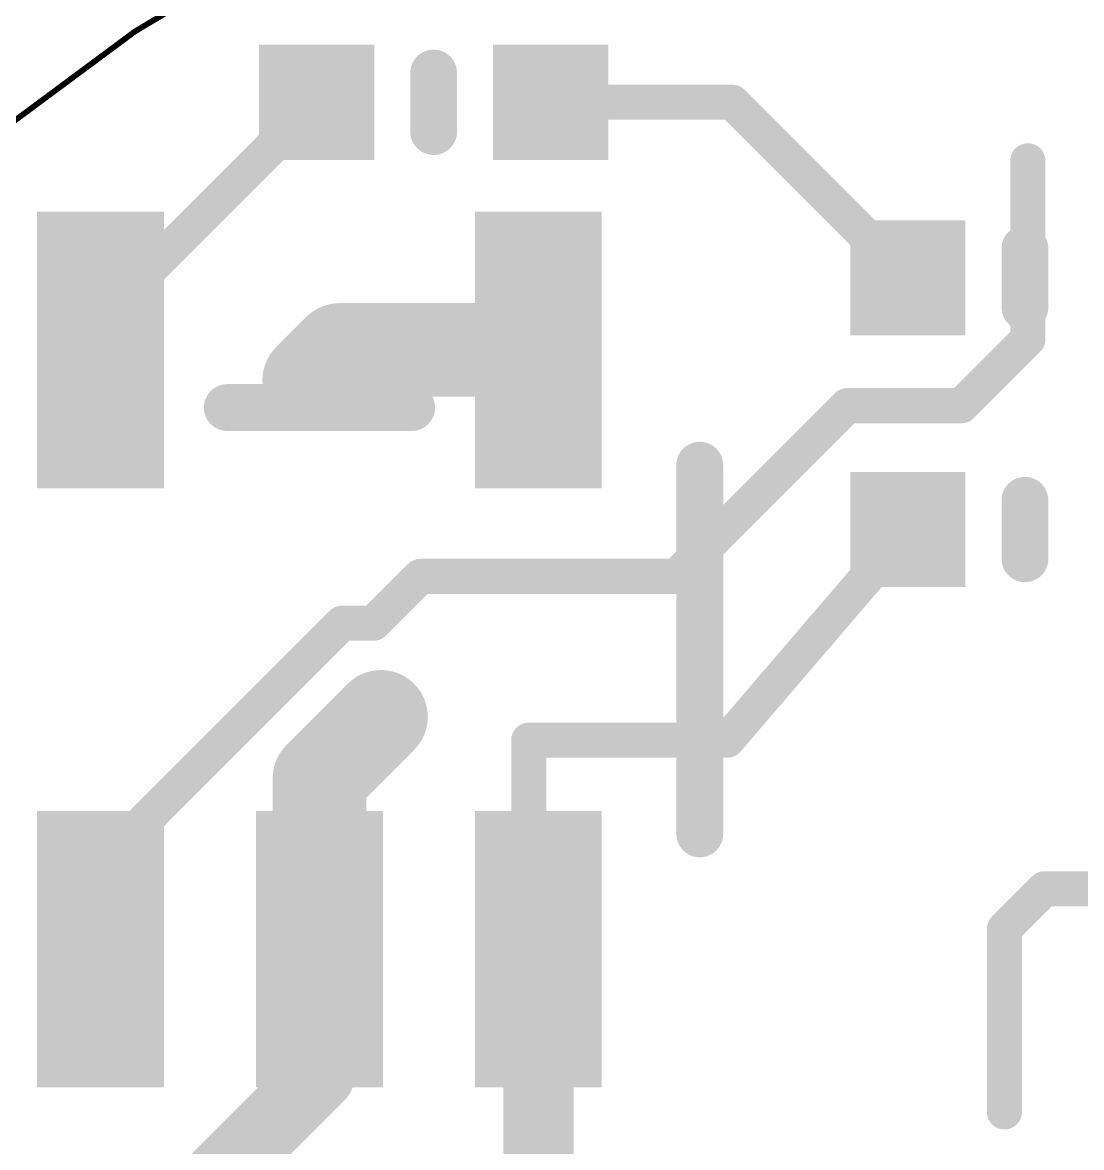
# Model space of a CAD drawing. Extents: x -0.24 to 1.71, y -0.99 to 0.81.
# Drawn here: x 0.3573 to 0.5382, y 0.4314 to 0.6236 of the extents above; entities that cross this region are included whole.
import ezdxf

# ---------------------------------------------------------------- set-up
doc = ezdxf.new("R2010")
doc.units = 0
for name, color, linetype in [('1', 12, 'CONTINUOUS'), ('20', 31, 'CONTINUOUS'), ('21', 253, 'CONTINUOUS')]:
    doc.layers.add(name, color=color, linetype=linetype)

# ---------------------------------------------------------------- blocks, each defined once
blk = doc.blocks.new('RECT')
blk.add_solid([(-0.5, -0.5), (0.5, -0.5), (-0.5, 0.5), (0.5, 0.5)])

msp = doc.modelspace()

# ---------------------------------------------------------------- linework, layer by layer
at = {"layer": '1'}
for points, const_width in [([(0.370598, 0.573098), (0.4075, 0.61)], 0.006), ([(0.4475, 0.61), (0.4785, 0.61)], 0.006), ([(0.4785, 0.61), (0.5085, 0.58)], 0.006), ([(0.529, 0.6), (0.529, 0.569501)], 0.006), ([(0.370598, 0.567685), (0.370598, 0.573098)], 0.006), ([(0.40625, 0.5625), (0.411435, 0.567685)], 0.016), ([(0.445402, 0.567685), (0.411435, 0.567685)], 0.016), ([(0.529, 0.569501), (0.517656, 0.558157)], 0.006), ([(0.498137, 0.558157), (0.468979, 0.529)], 0.006), ([(0.517656, 0.558157), (0.498137, 0.558157)], 0.006), ([(0.477643, 0.501), (0.5085, 0.537)], 0.006), ([(0.42525, 0.529), (0.41725, 0.521)], 0.006), ([(0.468979, 0.529), (0.42525, 0.529)], 0.006), ([(0.411873, 0.521), (0.370598, 0.479726)], 0.006), ([(0.41725, 0.521), (0.411873, 0.521)], 0.006), ([(0.4185, 0.505), (0.408, 0.4945)], 0.016), ([(0.44375, 0.501), (0.477643, 0.501)], 0.006), ([(0.44375, 0.466967), (0.44375, 0.501)], 0.006), ([(0.408, 0.465315), (0.408, 0.4945)], 0.016), ([(0.370598, 0.479726), (0.370598, 0.465315)], 0.006), ([(0.531878, 0.475628), (0.525, 0.46875)], 0.006), ([(0.608763, 0.475628), (0.531878, 0.475628)], 0.006), ([(0.408, 0.465315), (0.408, 0.443674)], 0.012), ([(0.445402, 0.465315), (0.445402, 0.403612)], 0.012), ([(0.525, 0.46875), (0.525, 0.4375)], 0.006), ([(0.445402, 0.465315), (0.44375, 0.466967)], 0.006), ([(0.408, 0.443674), (0.3795, 0.415174)], 0.012)]:
    msp.add_lwpolyline(points, dxfattribs=dict(at, const_width=const_width))
for points, const_width in [([(0.408561, 0.608939, 1), (0.406439, 0.611061)], 0.003), ([(0.4475, 0.6115, 1), (0.4475, 0.6085)], 0.003), ([(0.479561, 0.611061, 1), (0.477439, 0.608939)], 0.003), ([(0.4785, 0.6085, 1), (0.4785, 0.6115)], 0.003), ([(0.5305, 0.6, 1), (0.5275, 0.6)], 0.003), ([(0.507439, 0.578939, 1), (0.509561, 0.581061)], 0.003), ([(0.372098, 0.573098, 1), (0.369098, 0.573098)], 0.003), ([(0.369538, 0.574159, 1), (0.371659, 0.572038)], 0.003), ([(0.411435, 0.571685, 1), (0.411435, 0.563685)], 0.008), ([(0.414263, 0.564857, 1), (0.408607, 0.570513)], 0.008), ([(0.445402, 0.563685, 1), (0.445402, 0.571685)], 0.008), ([(0.5275, 0.569501, 1), (0.5305, 0.569501)], 0.003), ([(0.530061, 0.568441, 1), (0.527939, 0.570562)], 0.003), ([(0.369098, 0.567685, 1), (0.372098, 0.567685)], 0.003), ([(0.403422, 0.565328, 1), (0.409078, 0.559672)], 0.008), ([(0.498137, 0.559657, 1), (0.498137, 0.556657)], 0.003), ([(0.499197, 0.557097, 1), (0.497076, 0.559218)], 0.003), ([(0.516596, 0.559218, 1), (0.518717, 0.557097)], 0.003), ([(0.517656, 0.556657, 1), (0.517656, 0.559657)], 0.003), ([(0.509639, 0.536024, 1), (0.507361, 0.537976)], 0.003), ([(0.42525, 0.5305, 1), (0.42525, 0.5275)], 0.003), ([(0.426311, 0.527939, 1), (0.424189, 0.530061)], 0.003), ([(0.467918, 0.530061, 1), (0.47004, 0.527939)], 0.003), ([(0.468979, 0.5275, 1), (0.468979, 0.5305)], 0.003), ([(0.411873, 0.5225, 1), (0.411873, 0.5195)], 0.003), ([(0.412933, 0.519939, 1), (0.410812, 0.522061)], 0.003), ([(0.416189, 0.522061, 1), (0.418311, 0.519939)], 0.003), ([(0.41725, 0.5195, 1), (0.41725, 0.5225)], 0.003), ([(0.421328, 0.502172, 1), (0.415672, 0.507828)], 0.008), ([(0.44375, 0.5025, 1), (0.44375, 0.4995)], 0.003), ([(0.44525, 0.501, 1), (0.44225, 0.501)], 0.003), ([(0.477643, 0.4995, 1), (0.477643, 0.5025)], 0.003), ([(0.412, 0.4945, 1), (0.404, 0.4945)], 0.008), ([(0.476504, 0.501976, 1), (0.478782, 0.500024)], 0.003), ([(0.405172, 0.497328, 1), (0.410828, 0.491672)], 0.008), ([(0.372098, 0.479726, 1), (0.369098, 0.479726)], 0.003), ([(0.369538, 0.480787, 1), (0.371659, 0.478665)], 0.003), ([(0.531878, 0.477128, 1), (0.531878, 0.474128)], 0.003), ([(0.532938, 0.474567, 1), (0.530817, 0.476688)], 0.003), ([(0.411, 0.465315, 1), (0.405, 0.465315)], 0.006), ([(0.448402, 0.465315, 1), (0.442402, 0.465315)], 0.006), ([(0.5265, 0.46875, 1), (0.5235, 0.46875)], 0.003), ([(0.523939, 0.469811, 1), (0.526061, 0.467689)], 0.003), ([(0.404, 0.465315, 1), (0.412, 0.465315)], 0.008), ([(0.444811, 0.468027, 1), (0.442689, 0.465906)], 0.003), ([(0.44225, 0.466967, 1), (0.44525, 0.466967)], 0.003), ([(0.444341, 0.464254, 1), (0.446462, 0.466376)], 0.003), ([(0.369098, 0.465315, 1), (0.372098, 0.465315)], 0.003), ([(0.410121, 0.441552, 1), (0.405879, 0.445795)], 0.006), ([(0.405, 0.443674, 1), (0.411, 0.443674)], 0.006), ([(0.5235, 0.4375, 1), (0.5265, 0.4375)], 0.003)]:
    msp.add_lwpolyline(points, format="xyb", dxfattribs=dict(at, const_width=const_width))
at = {"layer": '20', "const_width": 0.000984}
msp.add_lwpolyline([(0.840367, -0.907188, 1), (0.840367, 0.762812, 1), (0.840367, -0.907188)], format="xyb", dxfattribs=at)
at = {"layer": '21', "const_width": 0.008}
for points in [[(0.4275, 0.615), (0.4275, 0.605)], [(0.5285, 0.575), (0.5285, 0.585)], [(0.392252, 0.557839), (0.423748, 0.557839)], [(0.472961, 0.547996), (0.472961, 0.485004)], [(0.5285, 0.542), (0.5285, 0.532)]]:
    msp.add_lwpolyline(points, dxfattribs=at)
at = {"layer": '21', "const_width": 0.004}
for points in [[(0.4295, 0.615, 1), (0.4255, 0.615)], [(0.4255, 0.605, 1), (0.4295, 0.605)], [(0.5305, 0.585, 1), (0.5265, 0.585)], [(0.5265, 0.575, 1), (0.5305, 0.575)], [(0.392252, 0.559839, 1), (0.392252, 0.555839)], [(0.423748, 0.555839, 1), (0.423748, 0.559839)], [(0.474961, 0.547996, 1), (0.470961, 0.547996)], [(0.5305, 0.542, 1), (0.5265, 0.542)], [(0.5265, 0.532, 1), (0.5305, 0.532)], [(0.470961, 0.485004, 1), (0.474961, 0.485004)]]:
    msp.add_lwpolyline(points, format="xyb", dxfattribs=at)

# ---------------------------------------------------------------- block references
at = {"layer": '1'}
for p, xscale, yscale in [((0.4075, 0.61), 0.019685, 0.019685), ((0.4475, 0.61), 0.019685, 0.019685), ((0.370598, 0.567685), 0.021654, 0.047244), ((0.445402, 0.567685), 0.021654, 0.047244), ((0.5085, 0.537), 0.019685, 0.019685), ((0.370598, 0.465315), 0.021654, 0.047244), ((0.408, 0.465315), 0.021654, 0.047244), ((0.445402, 0.465315), 0.021654, 0.047244)]:
    msp.add_blockref('RECT', p, dxfattribs=dict(at, xscale=xscale, yscale=yscale))
at = {"layer": '1', "xscale": 0.019685, "yscale": 0.019685, "rotation": 180}
msp.add_blockref('RECT', (0.5085, 0.58), dxfattribs=at)

doc.saveas('drawing.dxf')
